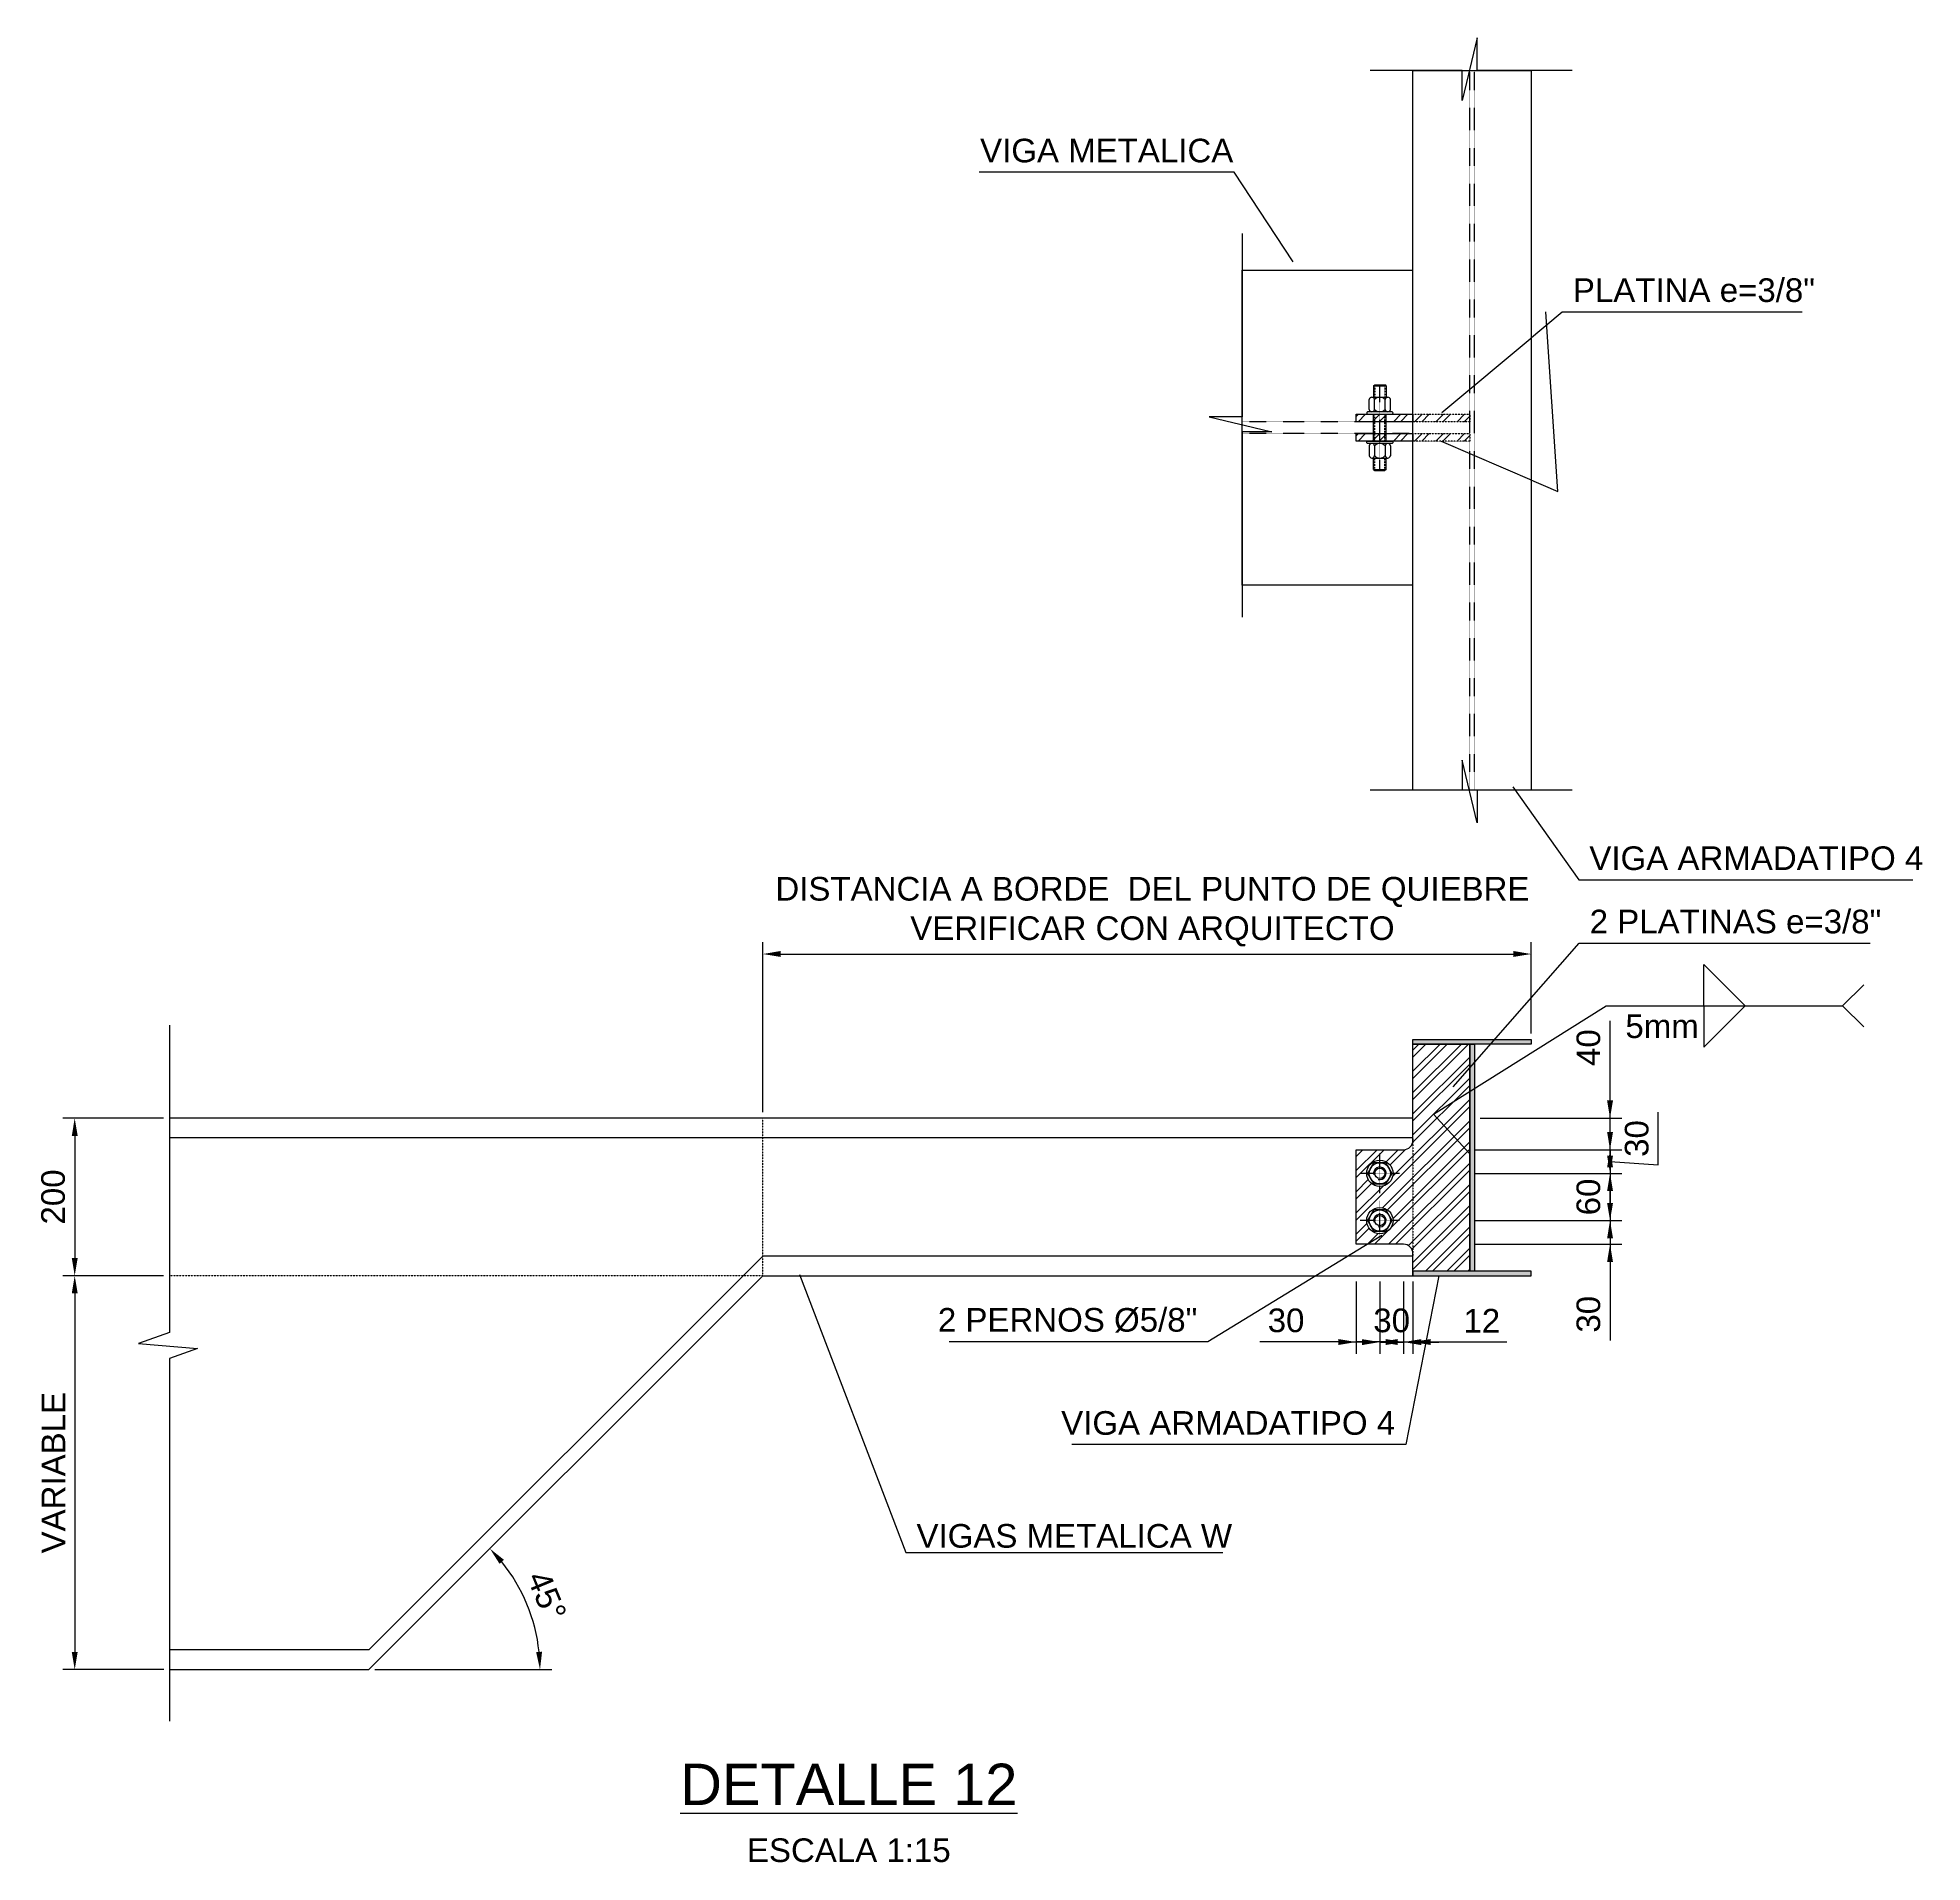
# Model space of a CAD drawing. Header units: millimetres. Extents: x -241278 to 318497, y -110515 to 29234.
# Drawn here: x -17349 to -14958, y -46760 to -44444 of the extents above; entities that cross this region are included whole.
import ezdxf
from ezdxf.enums import TextEntityAlignment as Align

# ---------------------------------------------------------------- set-up
doc = ezdxf.new("R2010")
doc.units = ezdxf.units.MM
doc.header["$LTSCALE"] = 0.1
doc.set_wipeout_variables(frame=1)
doc.linetypes.add('CENTER', pattern=[2, 1.25, -0.25, 0.25, -0.25])
doc.linetypes.add('HIDDEN', pattern=[0.375, 0.25, -0.125])
for name, color, linetype in [('EE-ACHURADOS', 9, 'Continuous'), ('EE-CENTROS', 8, 'CENTER'), ('EE-OCULTAS', 8, 'HIDDEN'), ('EE-OCULTO', 252, 'HIDDEN'), ('EE-PERNO 5-8', 51, 'Continuous'), ('EE-PLATINA 3-8', 191, 'Continuous'), ('EE-TEXTO 1', 4, 'Continuous'), ('EE-TEXTO 2', 2, 'Continuous'), ('EE-V ARMADA TIPO 3', 41, 'Continuous'), ('EE-V ARMADA TIPO 4', 223, 'Continuous'), ('SIM-COTAS', 1, 'Continuous')]:
    doc.layers.add(name, color=color, linetype=linetype)
doc.styles.add('ARIAL EE', font='arial.ttf')
doc.styles.get("Standard").update_dxf_attribs({"font": 'arial.ttf'})
doc.dimstyles.new('EE 1_STANDAR', dxfattribs={"dimtxt": 2, "dimasz": 1.5, "dimexe": 1, "dimexo": 0.5, "dimgap": 0.8, "dimtad": 1, "dimdec": 0, "dimdsep": 46, "dimtxsty": 'Standard', "dimcen": 0.09, "dimclrd": 256, "dimclre": 256, "dimclrt": 2, "dimadec": 0, "dimazin": 0, "dimtfac": 1, "dimtdec": 0, "dimtix": 1, "dimtmove": 0, "dimatfit": 2, "dimfxl": 1, "dimtolj": 1, "dimlwd": -1, "dimlwe": -1, "dimarcsym": 1})

# ---------------------------------------------------------------- blocks, each defined once
blk = doc.blocks.new('*U242')
blk.add_wipeout([(-200, 216.8), (200, 216.8), (200, 0), (-200, 0)]).dxf.layer = 'EE-V ARMADA TIPO 3'
at = {"layer": 'EE-CENTROS'}
for p, q in [((-7.5, 0), (-7.5, 216.8)), ((7.5, 0), (7.5, 216.8))]:
    blk.add_line(p, q, dxfattribs=at)
at = {"layer": 'EE-V ARMADA TIPO 3'}
blk.add_lwpolyline([(-200, 216.8), (200, 216.8), (200, 0), (-200, 0)], close=True, dxfattribs=at)
blk = doc.blocks.new('*D255')
at = {"layer": 'SIM-COTAS', "transparency": 16777216}
blk.add_line((-16921.7, -46515.7), (-16697, -46515.7), dxfattribs=at)
blk.add_arc((-16929.2, -46515.7), 217.2, 5.9371, 39.0629, dxfattribs=at)
for points in [[(-16763.4, -46381.3), (-16757.8, -46376.3), (-16775.6, -46362.1)], [(-16709.4, -46493), (-16716.9, -46493.4), (-16712, -46515.7)]]:
    blk.add_solid(points, dxfattribs=at)
at = {"layer": 'SIM-COTAS', "color": 2, "transparency": 16777216, "insert": (-16703.4, -46422.1), "char_height": 30, "attachment_point": 5, "rotation": 292.5}
blk.add_mtext('\\A1;45°', dxfattribs=at)
blk = doc.blocks.new('*D256')
at = {"layer": 'SIM-COTAS', "transparency": 16777216}
for p, q in [((-16429.2, -45808.2), (-16429.2, -45592.3)), ((-16406.7, -45607.3), (-15476.7, -45607.3)), ((-15454.2, -45708.2), (-15454.2, -45592.3))]:
    blk.add_line(p, q, dxfattribs=at)
for points in [[(-16406.7, -45603.5), (-16406.7, -45611), (-16429.2, -45607.3)], [(-15476.7, -45603.5), (-15476.7, -45611), (-15454.2, -45607.3)]]:
    blk.add_solid(points, dxfattribs=at)
at = {"layer": 'SIM-COTAS', "color": 2, "transparency": 16777216, "insert": (-15934.8, -45553.6), "char_height": 30, "attachment_point": 5}
blk.add_mtext('\\A1;DISTANCIA A BORDE  DEL PUNTO DE QUIEBRE\\PVERIFICAR CON ARQUITECTO', dxfattribs=at)
blk = doc.blocks.new('*D257')
at = {"layer": 'SIM-COTAS', "transparency": 16777216}
for p, q in [((-17189.6, -45815.7), (-17317.5, -45815.7)), ((-17302.5, -45838.2), (-17302.5, -45993.2)), ((-17189.6, -46015.7), (-17317.5, -46015.7))]:
    blk.add_line(p, q, dxfattribs=at)
for points in [[(-17306.2, -45838.2), (-17298.7, -45838.2), (-17302.5, -45815.7)], [(-17306.2, -45993.2), (-17298.7, -45993.2), (-17302.5, -46015.7)]]:
    blk.add_solid(points, dxfattribs=at)
at = {"layer": 'SIM-COTAS', "color": 2, "transparency": 16777216, "insert": (-17329.8, -45915.7), "char_height": 30, "attachment_point": 5, "rotation": 90}
blk.add_mtext('\\A1;200', dxfattribs=at)
blk = doc.blocks.new('*D258')
at = {"layer": 'SIM-COTAS', "transparency": 16777216}
for p, q in [((-17189.6, -46015.7), (-17317.5, -46015.7)), ((-17302.5, -46038.2), (-17302.5, -46493.2)), ((-17189.5, -46515.7), (-17317.5, -46515.7))]:
    blk.add_line(p, q, dxfattribs=at)
for points in [[(-17306.2, -46038.2), (-17298.7, -46038.2), (-17302.5, -46015.7)], [(-17306.2, -46493.2), (-17298.7, -46493.2), (-17302.5, -46515.7)]]:
    blk.add_solid(points, dxfattribs=at)
at = {"layer": 'SIM-COTAS', "color": 2, "transparency": 16777216, "insert": (-17329.5, -46265.7), "char_height": 30, "attachment_point": 5, "rotation": 90}
blk.add_mtext('\\A1;VARIABLE', dxfattribs=at)
blk = doc.blocks.new('*D259')
at = {"layer": 'SIM-COTAS', "transparency": 16777216}
for p, q in [((-15676.2, -46023.2), (-15676.2, -46114.8)), ((-15646.2, -46023.2), (-15646.2, -46114.8)), ((-15698.7, -46099.8), (-15798.6, -46099.8)), ((-15646.2, -46099.8), (-15676.2, -46099.8)), ((-15623.7, -46099.8), (-15601.2, -46099.8))]:
    blk.add_line(p, q, dxfattribs=at)
for points in [[(-15698.7, -46096.1), (-15698.7, -46103.6), (-15676.2, -46099.8)], [(-15623.7, -46096.1), (-15623.7, -46103.6), (-15646.2, -46099.8)]]:
    blk.add_solid(points, dxfattribs=at)
at = {"layer": 'SIM-COTAS', "color": 2, "transparency": 16777216, "insert": (-15765.2, -46072.5), "char_height": 30, "attachment_point": 5}
blk.add_mtext('\\A1;30', dxfattribs=at)
blk = doc.blocks.new('*D260')
at = {"layer": 'SIM-COTAS', "transparency": 16777216}
for p, q in [((-15646.2, -46023.2), (-15646.2, -46114.9)), ((-15616.2, -46023.2), (-15616.2, -46114.9)), ((-15668.7, -46099.9), (-15691.2, -46099.9)), ((-15646.2, -46099.9), (-15616.2, -46099.9)), ((-15593.7, -46099.9), (-15571.2, -46099.9))]:
    blk.add_line(p, q, dxfattribs=at)
for points in [[(-15668.7, -46096.2), (-15668.7, -46103.7), (-15646.2, -46099.9)], [(-15593.7, -46096.2), (-15593.7, -46103.7), (-15616.2, -46099.9)]]:
    blk.add_solid(points, dxfattribs=at)
at = {"layer": 'SIM-COTAS', "color": 2, "transparency": 16777216, "insert": (-15631.2, -46072.6), "char_height": 30, "attachment_point": 5}
blk.add_mtext('\\A1;30', dxfattribs=at)
blk = doc.blocks.new('*D261')
at = {"layer": 'SIM-COTAS', "transparency": 16777216}
for p, q in [((-15616.2, -46023.2), (-15616.2, -46114.8)), ((-15604.2, -46023.2), (-15604.2, -46114.8)), ((-15638.7, -46099.8), (-15661.2, -46099.8)), ((-15616.2, -46099.8), (-15604.2, -46099.8)), ((-15581.7, -46099.8), (-15484.9, -46099.8))]:
    blk.add_line(p, q, dxfattribs=at)
for points in [[(-15638.7, -46096.1), (-15638.7, -46103.6), (-15616.2, -46099.8)], [(-15581.7, -46096.1), (-15581.7, -46103.6), (-15604.2, -46099.8)]]:
    blk.add_solid(points, dxfattribs=at)
at = {"layer": 'SIM-COTAS', "color": 2, "transparency": 16777216, "insert": (-15516.8, -46072.8), "char_height": 30, "attachment_point": 5}
blk.add_mtext('\\A1;12', dxfattribs=at)
blk = doc.blocks.new('*D284')
at = {"layer": 'SIM-COTAS', "transparency": 16777216}
for p, q in [((-15354.1, -45793.2), (-15354.1, -45692.1)), ((-15518.7, -45815.7), (-15339.1, -45815.7)), ((-15354.1, -45855.7), (-15354.1, -45815.7)), ((-15524.7, -45855.7), (-15339.1, -45855.7)), ((-15354.1, -45878.2), (-15354.1, -45900.7))]:
    blk.add_line(p, q, dxfattribs=at)
for points in [[(-15357.8, -45793.2), (-15350.3, -45793.2), (-15354.1, -45815.7)], [(-15357.8, -45878.2), (-15350.3, -45878.2), (-15354.1, -45855.7)]]:
    blk.add_solid(points, dxfattribs=at)
at = {"layer": 'SIM-COTAS', "color": 2, "transparency": 16777216, "insert": (-15381.4, -45726.1), "char_height": 30, "attachment_point": 5, "rotation": 90}
blk.add_mtext('\\A1;40', dxfattribs=at)
blk = doc.blocks.new('*D285')
at = {"layer": 'SIM-COTAS', "transparency": 16777216}
for p, q in [((-15354.1, -45833.2), (-15354.1, -45810.7)), ((-15292.8, -45875), (-15292.8, -45808.1)), ((-15524.7, -45855.7), (-15339.1, -45855.7)), ((-15354.1, -45855.7), (-15354.1, -45885.7)), ((-15354.1, -45855.7), (-15354.1, -45885.7)), ((-15354.1, -45870.7), (-15292.8, -45875)), ((-15524.7, -45885.7), (-15339.1, -45885.7)), ((-15354.1, -45908.2), (-15354.1, -45930.7))]:
    blk.add_line(p, q, dxfattribs=at)
for points in [[(-15357.8, -45833.2), (-15350.3, -45833.2), (-15354.1, -45855.7)], [(-15357.8, -45908.2), (-15350.3, -45908.2), (-15354.1, -45885.7)]]:
    blk.add_solid(points, dxfattribs=at)
at = {"layer": 'SIM-COTAS', "color": 2, "transparency": 16777216, "insert": (-15320.1, -45841.5), "char_height": 30, "attachment_point": 5, "rotation": 90}
blk.add_mtext('\\A1;30', dxfattribs=at)
blk = doc.blocks.new('*D286')
at = {"layer": 'SIM-COTAS', "transparency": 16777216}
for p, q in [((-15354.1, -45863.2), (-15354.1, -45840.7)), ((-15524.7, -45885.7), (-15339.1, -45885.7)), ((-15354.1, -45885.7), (-15354.1, -45945.7)), ((-15524.7, -45945.7), (-15339.1, -45945.7)), ((-15354.1, -45968.2), (-15354.1, -45990.7))]:
    blk.add_line(p, q, dxfattribs=at)
for points in [[(-15357.8, -45863.2), (-15350.3, -45863.2), (-15354.1, -45885.7)], [(-15357.8, -45968.2), (-15350.3, -45968.2), (-15354.1, -45945.7)]]:
    blk.add_solid(points, dxfattribs=at)
at = {"layer": 'SIM-COTAS', "color": 2, "transparency": 16777216, "insert": (-15381.4, -45915.7), "char_height": 30, "attachment_point": 5, "rotation": 90}
blk.add_mtext('\\A1;60', dxfattribs=at)
blk = doc.blocks.new('*D287')
at = {"layer": 'SIM-COTAS', "transparency": 16777216}
for p, q in [((-15354.1, -45923.2), (-15354.1, -45900.7)), ((-15524.7, -45945.7), (-15339.1, -45945.7)), ((-15354.1, -45945.7), (-15354.1, -45975.7)), ((-15524.7, -45975.7), (-15339.1, -45975.7)), ((-15354.1, -45998.2), (-15354.1, -46098))]:
    blk.add_line(p, q, dxfattribs=at)
for points in [[(-15357.8, -45923.2), (-15350.3, -45923.2), (-15354.1, -45945.7)], [(-15357.8, -45998.2), (-15350.3, -45998.2), (-15354.1, -45975.7)]]:
    blk.add_solid(points, dxfattribs=at)
at = {"layer": 'SIM-COTAS', "color": 2, "transparency": 16777216, "insert": (-15381.4, -46064.6), "char_height": 30, "attachment_point": 5, "rotation": 90}
blk.add_mtext('\\A1;30', dxfattribs=at)
blk = doc.blocks.new('*U239')
blk.add_wipeout([(-75, 603.2), (75, 603.2), (75, -310), (-75, -310)]).dxf.layer = 'EE-V ARMADA TIPO 4'
at = {"layer": 'EE-CENTROS'}
for p, q in [((-3, -310), (-3, 603.2)), ((3, -310), (3, 603.2))]:
    blk.add_line(p, q, dxfattribs=at)
at = {"layer": 'EE-V ARMADA TIPO 4'}
blk.add_lwpolyline([(-75, 603.2), (75, 603.2), (75, -310), (-75, -310)], close=True, dxfattribs=at)
blk = doc.blocks.new('*U241')
for p, q in [((-13.5, 40.2), (-13.5, 52.6)), ((-10.3, 55.6), (10.3, 55.6)), ((-7.9, 70), (-6.4, 71.5)), ((-7.9, 70), (7.9, 70)), ((-7.9, 70), (-7.9, 55.6)), ((-6.6, 40.2), (-6.6, 52.6)), ((-6.4, 71.5), (6.4, 71.5)), ((7.9, 70), (6.4, 71.5)), ((6.6, 40.2), (6.6, 52.6)), ((7.9, 70), (7.9, 55.6)), ((13.5, 40.2), (13.5, 52.6)), ((-7.9, 0), (-7.9, 34.1)), ((7.9, 0), (7.9, 34.1)), ((-13.5, -6.1), (-13.5, -18.6)), ((-10.3, -21.6), (10.3, -21.6)), ((-7.9, -36), (-7.9, -21.6)), ((-6.6, -6.1), (-6.6, -18.6)), ((6.6, -6.1), (6.6, -18.6)), ((7.9, -36), (7.9, -21.6)), ((13.5, -6.1), (13.5, -18.6)), ((-7.9, -36), (7.9, -36)), ((-7.9, -36), (-6.4, -37.5)), ((-6.4, -37.5), (6.4, -37.5)), ((7.9, -36), (6.4, -37.5))]:
    blk.add_line(p, q)
for points in [[(-16.7, 35.7), (-16.7, 35.6, 0.414214), (-15.2, 34.1), (15.2, 34.1, 0.414214), (16.7, 35.6), (16.7, 35.7, 0.414214), (15.2, 37.2), (-15.2, 37.2, 0.414214)], [(-16.7, -1.6), (-16.7, -1.5, -0.414214), (-15.2, 0), (15.2, 0, -0.414214), (16.7, -1.5), (16.7, -1.6, -0.414214), (15.2, -3.1), (-15.2, -3.1, -0.414214)]]:
    blk.add_lwpolyline(points, format="xyb", close=True)
for centre, radius, start, end in [((-10.1, 52.2), 3.47, 7.7682, 172.2318), ((0, 46.8), 8.8, 41.2145, 138.7855), ((10.1, 52.2), 3.47, 7.7682, 172.2318), ((-10.1, 40.6), 3.47, 187.7682, 352.2318), ((0, 46), 8.8, 221.2145, 318.7855), ((10.1, 40.6), 3.47, 187.7682, 352.2318), ((-10.1, -6.6), 3.47, 7.7682, 172.2318), ((-10.1, -18.1), 3.47, 187.7682, 352.2318), ((0, -11.9), 8.8, 41.2145, 138.7855), ((0, -12.8), 8.8, 221.2145, 318.7855), ((10.1, -6.6), 3.47, 7.7682, 172.2318), ((10.1, -18.1), 3.47, 187.7682, 352.2318)]:
    blk.add_arc(centre, radius, start, end)
at = {"layer": 'EE-CENTROS'}
blk.add_line((0, -37.5), (0, 71.5), dxfattribs=at)
at = {"layer": 'EE-OCULTAS'}
for p, q in [((-6.4, 71.5), (-6.4, 55.6)), ((6.4, 71.5), (6.4, 55.9)), ((-6.4, 0), (-6.4, 34.1)), ((6.4, 0), (6.4, 34.1)), ((-6.4, -37.5), (-6.4, -21.6)), ((6.4, -37.5), (6.4, -21.8))]:
    blk.add_line(p, q, dxfattribs=at)
blk = doc.blocks.new('T-5-8')
blk.add_lwpolyline([(-7.8, 13.5), (-15.6, 0), (-7.8, -13.5), (7.8, -13.5), (15.6, 0), (7.8, 13.5)], close=True)
for radius in [16.7, 13.5, 6.44]:
    blk.add_circle((0, 0), radius)
blk.add_arc((0, 0), 7.94, 75, 15)
at = {"layer": 'EE-CENTROS'}
for p, q in [((0, 25), (0, -25)), ((-25, 0), (25, 0))]:
    blk.add_line(p, q, dxfattribs=at)
blk = doc.blocks.new('AWS-FILL')
for p, q in [((0, 0), (20, 0)), ((8.25, -3.5), (11.75, 0)), ((8.25, 0), (8.25, -3.5))]:
    blk.add_line(p, q)
at = {"layer": 'EE-TEXTO 2', "style": 'ARIAL EE', "flags": 12}
blk.add_attdef('VALOR_SOLDADURA', text='', height=2, dxfattribs=at).set_placement((7.83, -2.73), align=Align.RIGHT)
blk.add_attdef('DE-TANTO-CADA-TANTO', (12.68, -2.68), '', height=2, dxfattribs=at)
blk = doc.blocks.new('OBSERVACION')
for q in [(1.78, 1.78), (1.78, -1.78)]:
    blk.add_line((0, 0), q)
at = {"layer": 'EE-TEXTO 2', "style": 'ARIAL EE', "flags": 4}
blk.add_attdef('OBSERVACION', (2.3, -1.07), '', height=2, dxfattribs=at)
blk = doc.blocks.new('TÍTULO')
at = {"layer": 'EE-TEXTO 1', "style": 'ARIAL EE'}
blk.add_attdef('%%UTÍTULO', text='', height=3.5, dxfattribs=at).set_placement((0, 0), align=Align.MIDDLE_CENTER)
at = {"layer": 'EE-TEXTO 2', "style": 'ARIAL EE'}
for tag, p in [('SUBTÍTULO', (0, -4.24)), ('ESCALA', (0, -5.71))]:
    blk.add_attdef(tag, text='', height=2, dxfattribs=at).set_placement(p, align=Align.MIDDLE_CENTER)

msp = doc.modelspace()

# ---------------------------------------------------------------- hatches: boundary and pattern name
at = {"layer": 'EE-ACHURADOS'}
h = msp.add_hatch(dxfattribs=at)
h.set_pattern_fill('ANSI32', color=256, scale=2)
h.set_pattern_definition([(45, (-3714141.299, -208856.28), (-13.47038418, 13.47038418), []), (45, (-3714132.319, -208856.28), (-13.47038418, 13.47038418), [])])
h.paths.add_polyline_path([(-15532.2, -45721.7), (-15604.2, -45721.7), (-15604.2, -45843.7, -0.414214), (-15616.2, -45855.7), (-15616.2, -45975.7, -0.414214), (-15604.2, -45987.7), (-15604.2, -46009.7), (-15532.2, -46009.7)])
h.paths.add_polyline_path([(-15616.2, -45855.7), (-15646.2, -45855.7), (-15646.2, -45860.7), (-15646.2, -45869, -0.414214), (-15629.6, -45885.7, -1), (-15662.9, -45885.7), (-15671.2, -45885.7), (-15676.2, -45885.7), (-15676.2, -45945.7), (-15671.2, -45945.7), (-15662.9, -45945.7, -1), (-15629.6, -45945.7, -1), (-15662.9, -45945.7), (-15671.2, -45945.7), (-15676.2, -45945.7), (-15676.2, -45975.7), (-15616.2, -45975.7)])
h.paths.add_polyline_path([(-15646.2, -45860.7), (-15646.2, -45855.7), (-15676.2, -45855.7), (-15676.2, -45885.7), (-15671.2, -45885.7), (-15662.9, -45885.7, -0.414214), (-15646.2, -45869)], flags=17)
h = msp.add_hatch(color=256, dxfattribs=at)
h.dxf.hatch_style = 1
h.paths.add_polyline_path([(-15454.2, -45715.7), (-15604.2, -45715.7), (-15604.2, -45721.7), (-15454.2, -45721.7)])
h.paths.add_polyline_path([(-15526.2, -45721.7), (-15532.2, -45721.7), (-15532.2, -46009.7), (-15526.2, -46009.7)])
h.paths.add_polyline_path([(-15454.2, -46009.7), (-15604.2, -46009.7), (-15604.2, -46015.7), (-15454.2, -46015.7)])

# ---------------------------------------------------------------- linework, layer by layer
at = {"layer": 'EE-OCULTO'}
for p, q in [((-16429.2, -46015.7), (-16429.2, -45815.7)), ((-15604.2, -45840.7), (-15604.2, -45990.7)), ((-16429.2, -46015.7), (-17182.1, -46015.7))]:
    msp.add_line(p, q, dxfattribs=at)
at = {"layer": 'EE-PLATINA 3-8'}
msp.add_lwpolyline([(-15604.2, -45987.7, 0.414214), (-15616.2, -45975.7), (-15676.2, -45975.7), (-15676.2, -45855.7), (-15616.2, -45855.7, 0.414214), (-15604.2, -45843.7), (-15604.2, -45721.7), (-15532.2, -45721.7), (-15532.2, -46009.7), (-15604.2, -46009.7)], format="xyb", close=True, dxfattribs=at)
at = {"layer": 'EE-V ARMADA TIPO 3'}
for points in [[(-15604.2, -45843.7), (-15604.2, -45815.7), (-17182.1, -45815.7)], [(-15604.2, -45840.7), (-17182.1, -45840.7)], [(-17182, -46515.7), (-16929.2, -46515.7), (-16429.2, -46015.7), (-15604.2, -46015.7), (-15604.2, -45987.7)], [(-15604.2, -45990.7), (-16429.2, -45990.7), (-16929.2, -46490.7), (-17182, -46490.7)]]:
    msp.add_lwpolyline(points, dxfattribs=at)
at = {"layer": 'EE-V ARMADA TIPO 4'}
for points in [[(-15604.2, -45715.7), (-15454.2, -45715.7), (-15454.2, -45721.7), (-15604.2, -45721.7)], [(-15532.2, -45721.7), (-15526.2, -45721.7), (-15526.2, -46009.7), (-15532.2, -46009.7)], [(-15604.2, -46015.7), (-15454.2, -46015.7), (-15454.2, -46009.7), (-15604.2, -46009.7)]]:
    msp.add_lwpolyline(points, close=True, dxfattribs=at)
at = {"layer": 'SIM-COTAS'}
msp.add_lwpolyline([(-17182.1, -45697.7), (-17182.1, -46087.6), (-17221.4, -46101.9), (-17146.6, -46108), (-17182, -46120.6), (-17182, -46581.3)], dxfattribs=at)

# ---------------------------------------------------------------- block references
at = {"layer": 'EE-PERNO 5-8', "rotation": 180}
for p in [(-15646.2, -45885.7), (-15646.2, -45945.7)]:
    msp.add_blockref('T-5-8', p, dxfattribs=at)
at = {"layer": 'EE-TEXTO 1'}
ref = msp.add_blockref('TÍTULO', (-16320.1, -46661.3), dxfattribs=dict(at, xscale=15, yscale=15, zscale=15))
ref.add_attrib('%%UTÍTULO', '%%UDETALLE 12', dxfattribs={"height": 52.5, "style": 'ARIAL EE'}).set_placement((-16320.1, -46661.3), align=Align.MIDDLE_CENTER)
ref.add_attrib('ESCALA', 'ESCALA 1:15', dxfattribs={"layer": 'EE-TEXTO 2', "height": 30, "style": 'ARIAL EE'}).set_placement((-16320.1, -46744.9), align=Align.MIDDLE_CENTER)
at = {"layer": 'EE-V ARMADA TIPO 3', "rotation": 90}
msp.add_blockref('*U242', (-15604.2, -44939.1), dxfattribs=at)
at = {"layer": 'SIM-COTAS', "xscale": -15, "yscale": 15, "zscale": 15, "rotation": 180}
msp.add_blockref('AWS-FILL', (-15358.9, -45673), dxfattribs=at)
at = {"layer": 'SIM-COTAS', "xscale": 15, "yscale": 15, "zscale": 15}
msp.add_blockref('OBSERVACION', (-15058.9, -45673), dxfattribs=at)
msp.add_blockref('AWS-FILL', (-15358.9, -45673), dxfattribs=at).add_auto_attribs({'VALOR_SOLDADURA': '5mm'})

# ---------------------------------------------------------------- texts
at = {"layer": 'SIM-COTAS', "color": 2, "char_height": 30, "style": 'ARIAL EE'}
for s, insert, width, attachment_point in [('VIGA METALICA', (-16153.5, -44602.8), 700.184, 7), ('PLATINA e=3/8"', (-15401.2, -44780), 397.658, 7), ('VIGA ARMADATIPO 4', (-15380.3, -45501.1), 489.932, 7), ('2 PLATINAS e=3/8"', (-15379.9, -45581.5), 397.658, 7), ('2 PERNOS %%C5/8"', (-15877.8, -46087.8), 652.118, 9), ('VIGA ARMADATIPO 4', (-15626.8, -46218), 489.932, 9), ('VIGAS METALICA W ', (-16234.2, -46361.3), 700.184, 7)]:
    msp.add_mtext(s, dxfattribs=dict(at, insert=insert, width=width, attachment_point=attachment_point))

# ---------------------------------------------------------------- dimensions: what is measured, and where the dimension line sits
at = {"layer": 'SIM-COTAS'}
dim = msp.add_linear_dim(base=(-15454.2, -45607.3), p1=(-16429.2, -45815.7), p2=(-15454.2, -45715.7), text='DISTANCIA A BORDE  DEL PUNTO DE QUIEBRE\\PVERIFICAR CON ARQUITECTO', dimstyle='EE 1_STANDAR', dxfattribs=at)
dim.commit()
dim.dimension.update_dxf_attribs({"geometry": '*D256', "text_midpoint": (-15934.8, -45607.3), "dimtype": 160})
for base, p1, p2, picture, middle in [((-15354.1, -45855.7), (-15526.2, -45815.7), (-15532.2, -45855.7), '*D284', (-15354.1, -45726.1)), ((-17302.5, -46015.7), (-17182.1, -45815.7), (-17182.1, -46015.7), '*D257', (-17302.5, -45915.7)), ((-15354.1, -45945.7), (-15532.2, -45885.7), (-15532.2, -45945.7), '*D286', (-15354.1, -45915.7)), ((-15354.1, -45975.7), (-15532.2, -45945.7), (-15532.2, -45975.7), '*D287', (-15354.1, -46064.6))]:
    dim = msp.add_linear_dim(base=base, p1=p1, p2=p2, angle=90, dimstyle='EE 1_STANDAR', dxfattribs=at)
    dim.commit()
    dim.dimension.update_dxf_attribs({"geometry": picture, "text_midpoint": middle, "dimtype": 160})
dim = msp.add_linear_dim(base=(-15354.1, -45885.7), p1=(-15532.2, -45855.7), p2=(-15532.2, -45885.7), angle=90, dimstyle='EE 1_STANDAR', override={"dimtmove": 1}, dxfattribs=at)
dim.commit()
dim.dimension.update_dxf_attribs({"geometry": '*D285', "text_midpoint": (-15292.8, -45863), "dimtype": 160})
dim = msp.add_linear_dim(base=(-17302.5, -46515.7), p1=(-17182.1, -46015.7), p2=(-17182, -46515.7), angle=90, text='VARIABLE', dimstyle='EE 1_STANDAR', dxfattribs=at)
dim.commit()
dim.dimension.update_dxf_attribs({"geometry": '*D258', "text_midpoint": (-17329.5, -46265.7)})
dim = msp.add_angular_dim_2l(base=(-16719.4, -46459.4), line1=((-16929.2, -46515.7), (-16429.2, -46015.7)), line2=((-17182, -46515.7), (-16929.2, -46515.7)), dimstyle='EE 1_STANDAR', override={"dimscale": 0}, dxfattribs=at)
dim.commit()
dim.dimension.update_dxf_attribs({"geometry": '*D255', "text_midpoint": (-16703.4, -46422.1)})
for base, p1, p2, picture, middle in [((-15646.2, -46099.8), (-15676.2, -46015.7), (-15646.2, -46015.7), '*D259', (-15765.2, -46099.8)), ((-15616.2, -46099.9), (-15646.2, -46015.7), (-15616.2, -46015.7), '*D260', (-15631.2, -46099.9)), ((-15604.2, -46099.8), (-15616.2, -46015.7), (-15604.2, -46015.7), '*D261', (-15516.8, -46099.8))]:
    dim = msp.add_linear_dim(base=base, p1=p1, p2=p2, dimstyle='EE 1_STANDAR', dxfattribs=at)
    dim.commit()
    dim.dimension.update_dxf_attribs({"geometry": picture, "text_midpoint": middle, "dimtype": 160})

# ---------------------------------------------------------------- leaders
at = {"layer": 'SIM-COTAS', "annotation_type": 0, "has_hookline": 1}
for points, hookline_direction, text_width in [([(-15553.2, -45776), (-15393.4, -45593.5), (-15391.9, -45593.5)], 0, 367), ([(-15643.6, -45964.7), (-15864.3, -46099.8), (-15865.8, -46099.8)], 1, 326.1), ([(-16382.8, -46014.2), (-16247.7, -46367.1), (-16246.2, -46367.1)], 0, 399.9), ([(-15571.2, -46015.7), (-15613.3, -46230), (-15614.8, -46230)], 1, 421.6)]:
    msp.add_leader(points, dimstyle='EE 1_STANDAR', override={"dimscale": 0, "dimgap": 0.8, "dimtad": 1}, dxfattribs=dict(at, hookline_direction=hookline_direction, text_width=text_width))
at = {"layer": 'SIM-COTAS'}
msp.add_leader([(-15532.2, -45861.1), (-15578.3, -45810.6), (-15358.9, -45673)], dimstyle='EE 1_STANDAR', override={"dimscale": 0, "dimgap": 0.8, "dimtad": 1}, dxfattribs=at)

# ---------------------------------------------------------------- next in the draw order: linework, layer by layer
msp.add_lwpolyline([(-15821.1, -44692.5), (-15821.1, -44925.5), (-15862.9, -44925.5), (-15783.1, -44944.5), (-15821.1, -44944.5), (-15821.1, -45179.9)], dxfattribs=at)

# ---------------------------------------------------------------- next in the draw order: block references
at = {"layer": 'EE-PERNO 5-8'}
msp.add_blockref('*U241', (-15646.2, -44956.1), dxfattribs=at)
at = {"layer": 'EE-V ARMADA TIPO 4'}
msp.add_blockref('*U239', (-15529.2, -45089.1), dxfattribs=at)

# ---------------------------------------------------------------- next in the draw order: leaders
at = {"layer": 'SIM-COTAS', "annotation_type": 0, "has_hookline": 1, "hookline_direction": 1, "text_width": 321.3}
msp.add_leader([(-15756.4, -44728.6), (-15831.2, -44614.7), (-15832.7, -44614.7)], dimstyle='EE 1_STANDAR', override={"dimscale": 0, "dimgap": 0.8, "dimtad": 1}, dxfattribs=at)

# ---------------------------------------------------------------- next in the draw order: hatches: boundary and pattern name
at = {"layer": 'EE-ACHURADOS'}
h = msp.add_hatch(dxfattribs=at)
h.set_pattern_fill('ANSI32', color=256, scale=2)
h.set_pattern_definition([(45, (-3714141.299, -208922.87), (-13.47038418, 13.47038418), []), (45, (-3714132.319, -208922.87), (-13.47038418, 13.47038418), [])])
h.paths.add_polyline_path([(-15604.2, -44931.6), (-15676.2, -44931.6), (-15676.2, -44922.1), (-15604.2, -44922.1)])
h.paths.add_polyline_path([(-15532.2, -44931.6), (-15604.2, -44931.6), (-15604.2, -44922.1), (-15532.2, -44922.1)])
h = msp.add_hatch(dxfattribs=at)
h.set_pattern_fill('ANSI32', color=256, scale=2)
h.set_pattern_definition([(45, (-3714141.299, -208947.4), (-13.47038418, 13.47038418), []), (45, (-3714132.319, -208947.4), (-13.47038418, 13.47038418), [])])
h.paths.add_polyline_path([(-15604.2, -44956.1), (-15676.2, -44956.1), (-15676.2, -44946.6), (-15604.2, -44946.6)])
h.paths.add_polyline_path([(-15532.2, -44956.1), (-15604.2, -44956.1), (-15604.2, -44946.6), (-15532.2, -44946.6)])

# ---------------------------------------------------------------- next in the draw order: linework, layer by layer
at = {"layer": 'EE-OCULTAS'}
for points in [[(-15532.2, -44931.6), (-15604.2, -44931.6), (-15604.2, -44922.1), (-15532.2, -44922.1)], [(-15532.2, -44956.1), (-15604.2, -44956.1), (-15604.2, -44946.6), (-15532.2, -44946.6)]]:
    msp.add_lwpolyline(points, close=True, dxfattribs=at)
at = {"layer": 'EE-PLATINA 3-8'}
for points in [[(-15604.2, -44931.6), (-15676.2, -44931.6), (-15676.2, -44922.1), (-15604.2, -44922.1), (-15604.2, -44931.6)], [(-15604.2, -44956.1), (-15676.2, -44956.1), (-15676.2, -44946.6), (-15604.2, -44946.6), (-15604.2, -44956.1)]]:
    msp.add_lwpolyline(points, dxfattribs=at)
at = {"layer": 'SIM-COTAS'}
for points in [[(-15402.1, -44485.9), (-15522.6, -44485.9), (-15522.6, -44444.1), (-15541.6, -44523.9), (-15541.6, -44485.9), (-15658.4, -44485.9)], [(-15402.1, -45399.1), (-15522.6, -45399.1), (-15522.6, -45440.9), (-15541.6, -45361.1), (-15541.6, -45399.1), (-15658.4, -45399.1)]]:
    msp.add_lwpolyline(points, dxfattribs=at)

# ---------------------------------------------------------------- next in the draw order: leaders
msp.add_leader([(-15568.2, -44956.1), (-15420.2, -45020.1), (-15435.7, -44792)], dimstyle='EE 1_STANDAR', override={"dimscale": 0, "dimgap": 0.8, "dimtad": 1}, dxfattribs=at)
at = {"layer": 'SIM-COTAS', "annotation_type": 0, "has_hookline": 1, "hookline_direction": 0}
for points, text_width in [([(-15567.5, -44919.7), (-15414.7, -44792), (-15413.2, -44792)], 302), ([(-15477.3, -45395), (-15393.8, -45513.1), (-15392.3, -45513.1)], 421.6)]:
    msp.add_leader(points, dimstyle='EE 1_STANDAR', override={"dimscale": 0, "dimgap": 0.8, "dimtad": 1}, dxfattribs=dict(at, text_width=text_width))

doc.saveas('drawing.dxf')
